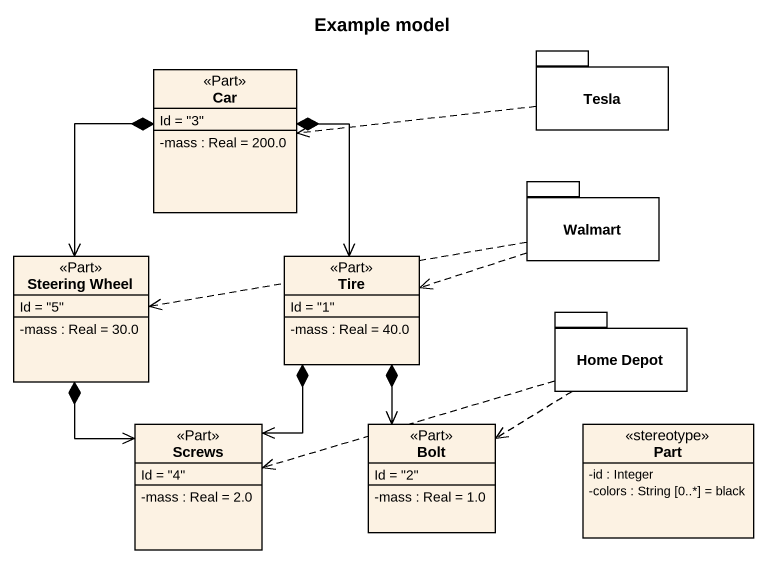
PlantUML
@startuml
title Example model
hide circle
hide empty members
skinparam classAttributeIconSize 0
package Tesla {
}
class Car <<Part>> {
  Id = "3"
  -mass : Real = 200.0
}
package Walmart {
}
class "Steering Wheel" as Steering_Wheel <<Part>> {
  Id = "5"
  -mass : Real = 30.0
}
class Tire <<Part>> {
  Id = "1"
  -mass : Real = 40.0
}
package "Home Depot" as Home_Depot {
}
class Screws <<Part>> {
  Id = "4"
  -mass : Real = 2.0
}
class Bolt <<Part>> {
  Id = "2"
  -mass : Real = 1.0
}
class Part <<stereotype>> {
  -id : Integer
  -colors : String [0..*] = black
}
Tesla .left.> Car
Car *--> Steering_Wheel
Car *--> Tire
Walmart .left.> Steering_Wheel
Walmart .left.> Tire
Steering_Wheel *--> Screws
Tire *--> Screws
Tire *--> Bolt
Home_Depot .left.> Screws
Home_Depot ..> Bolt
@enduml
